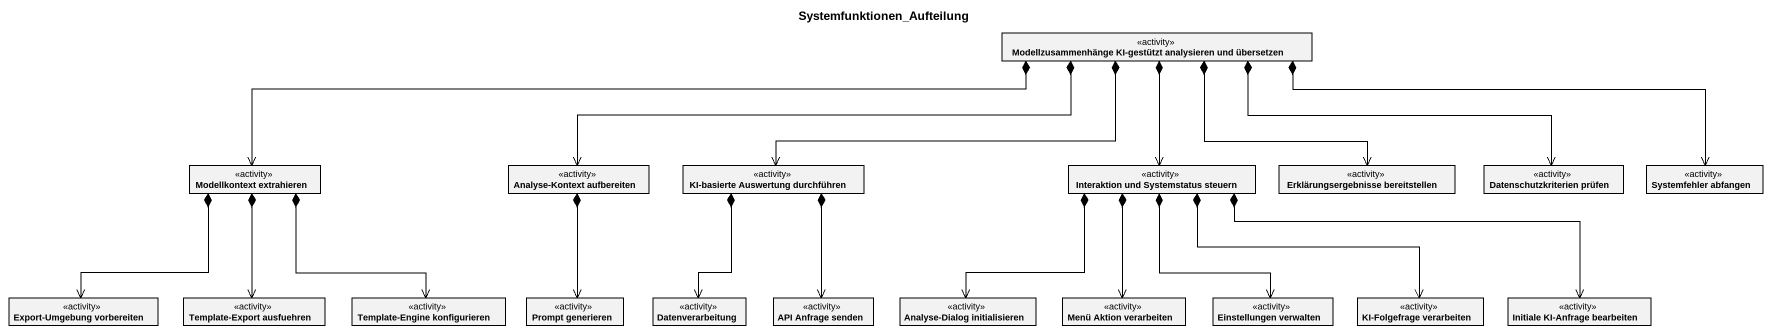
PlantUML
@startuml
title Systemfunktionen_Aufteilung
hide circle
hide empty members
class "Modellzusammenhänge KI-gestützt analysieren und übersetzen" as Modellzusammenhänge_KI <<activity>>
class "Modellkontext extrahieren" as Modellkontext_extrahieren <<activity>>
class "Analyse-Kontext aufbereiten" as Analyse_Kontext_aufbereiten <<activity>>
class "KI-basierte Auswertung durchführen" as KI_basierte_Auswertung <<activity>>
class "Interaktion und Systemstatus steuern" as Interaktion_und <<activity>>
class "Erklärungsergebnisse bereitstellen" as Erklärungsergebnisse <<activity>>
class "Datenschutzkriterien prüfen" as Datenschutzkriterien_prüfen <<activity>>
class "Systemfehler abfangen" as Systemfehler_abfangen <<activity>>
class "Export-Umgebung vorbereiten" as Export_Umgebung_vorbereiten <<activity>>
class "Template-Export ausfuehren" as Template_Export_ausfuehren <<activity>>
class "Template-Engine konfigurieren" as Template_Engine <<activity>>
class "Prompt generieren" as Prompt_generieren <<activity>>
class Datenverarbeitung <<activity>>
class "API Anfrage senden" as API_Anfrage_senden <<activity>>
class "Analyse-Dialog initialisieren" as Analyse_Dialog <<activity>>
class "Menü Aktion verarbeiten" as Menü_Aktion_verarbeiten <<activity>>
class "Einstellungen verwalten" as Einstellungen_verwalten <<activity>>
class "KI-Folgefrage verarbeiten" as KI_Folgefrage_verarbeiten <<activity>>
class "Initiale KI-Anfrage bearbeiten" as Initiale_KI_Anfrage <<activity>>
Modellzusammenhänge_KI *-left-> Modellkontext_extrahieren
Modellzusammenhänge_KI *-left-> Analyse_Kontext_aufbereiten
Modellzusammenhänge_KI *-left-> KI_basierte_Auswertung
Modellzusammenhänge_KI *--> Interaktion_und
Modellzusammenhänge_KI *--> Erklärungsergebnisse
Modellzusammenhänge_KI *-right-> Datenschutzkriterien_prüfen
Modellzusammenhänge_KI *-right-> Systemfehler_abfangen
Modellkontext_extrahieren *--> Export_Umgebung_vorbereiten
Modellkontext_extrahieren *--> Template_Export_ausfuehren
Modellkontext_extrahieren *--> Template_Engine
Analyse_Kontext_aufbereiten *--> Prompt_generieren
KI_basierte_Auswertung *--> Datenverarbeitung
KI_basierte_Auswertung *--> API_Anfrage_senden
Interaktion_und *--> Analyse_Dialog
Interaktion_und *--> Menü_Aktion_verarbeiten
Interaktion_und *--> Einstellungen_verwalten
Interaktion_und *-right-> KI_Folgefrage_verarbeiten
Interaktion_und *-right-> Initiale_KI_Anfrage
@enduml
